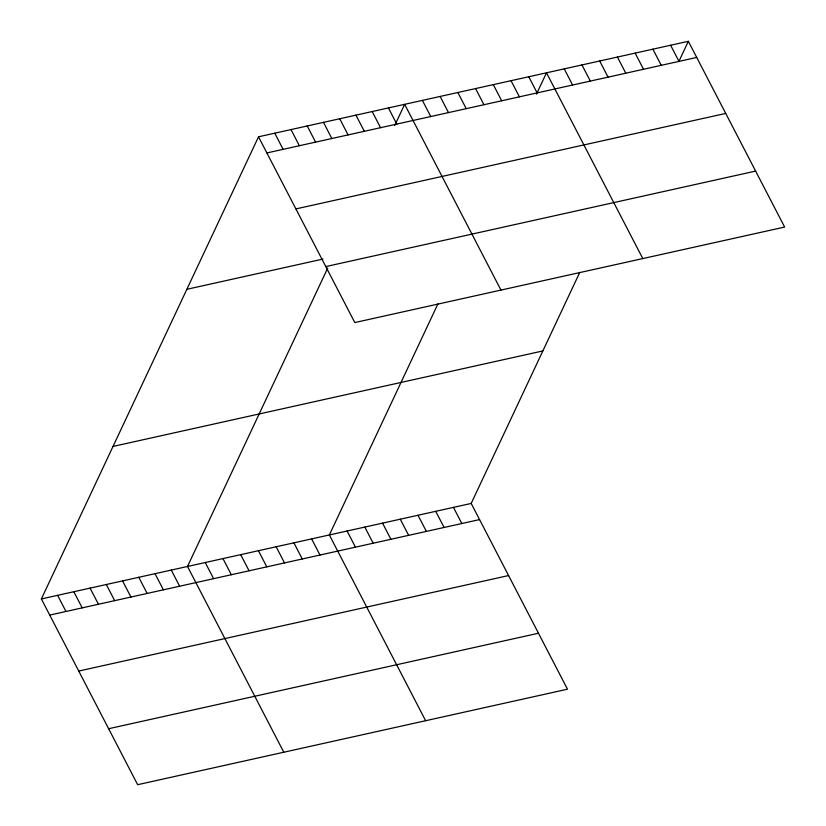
<?xml version="1.0" encoding="UTF-8"?>
<svg xmlns="http://www.w3.org/2000/svg" width="826" height="826" viewBox="0 0 826 826"><rect width="100%" height="100%" fill="white"/><g stroke="black" fill="none" stroke-linecap="round" stroke-linejoin="round"><path stroke-width="1.24" d="M579.769 272.373L471.192 503.437L567.483 689.204L137.653 784.7L41.362 598.943L258.517 136.796L688.347 41.3L784.638 227.057L354.808 322.563L258.517 136.796M327.726 268.058L187.502 566.471L283.793 752.228M394.642 125.655L404.657 104.324L500.948 290.091M437.925 303.885L329.347 534.959L425.638 720.716M536.477 94.143L546.502 72.812L642.793 258.579M678.827 61.568L688.347 41.3M266.891 152.944L696.71 57.448M295.904 208.916L725.724 113.42M186.862 289.306L323.007 259.054M325.795 266.581L755.614 171.085M113.028 446.432L542.847 350.936M41.362 598.943L471.192 503.437M49.736 615.081L479.555 519.585M78.749 671.053L508.568 575.557M108.64 728.728L538.469 633.232M670.609 45.244L678.982 61.382M652.881 49.178L661.254 65.326M635.153 53.122L643.526 69.26M617.425 57.056L625.788 73.204M599.697 61L608.06 77.138M581.958 64.934L590.332 81.082M564.23 68.878L572.604 85.016M528.774 76.756L537.137 92.894M511.046 80.69L519.409 96.838M493.308 84.634L501.681 100.772M475.58 88.568L483.953 104.716M457.852 92.512L466.215 108.65M440.124 96.446L448.487 112.594M422.385 100.39L430.759 116.538M388.426 107.938L396.79 124.076M372.185 111.541L380.549 127.689M355.944 115.155L364.318 131.293M339.713 118.758L348.076 134.906M323.472 122.362L331.835 138.51M307.231 125.975L315.604 142.124M291 129.579L299.363 145.727M274.759 133.192L283.122 149.33M453.464 507.381L461.827 523.529M435.725 511.315L444.099 527.463M417.997 515.259L426.371 531.407M400.269 519.203L408.643 535.341M382.541 523.137L390.905 539.285M364.813 527.081L373.176 543.219M347.075 531.015L355.448 547.163M311.619 538.893L319.982 555.041M293.891 542.837L302.254 558.975M276.152 546.771L284.526 562.919M258.424 550.715L266.798 566.853M240.696 554.649L249.07 570.797M222.968 558.593L231.332 574.731M205.24 562.527L213.604 578.675M171.271 570.074L179.634 586.223M155.03 573.688L163.403 589.826M138.789 577.291L147.162 593.44M122.558 580.895L130.921 597.043M106.317 584.509L114.69 600.657M90.075 588.112L98.449 604.26M73.844 591.726L82.208 607.864M57.603 595.329L65.977 611.477"/></g></svg>
